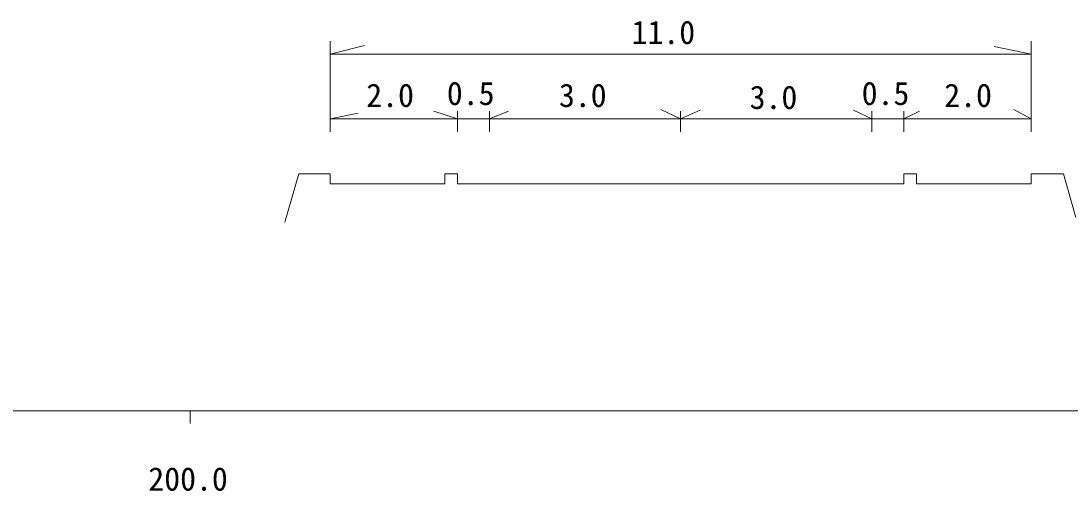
# Model space of a CAD drawing. Units: millimetres, scale not verified. Extents: x 40000 to 680000, y 20000 to 380000.
# Drawn here: x 254735 to 337036, y 198715 to 235584 of the extents above; entities that cross this region are included whole.
import ezdxf
from ezdxf.enums import TextEntityAlignment as Align

# ---------------------------------------------------------------- set-up
doc = ezdxf.new("R2010")
doc.units = ezdxf.units.MM
doc.header["$LTSCALE"] = 1000
doc.layers.add('M-BGD', color=7, linetype='Continuous', lineweight=25)
doc.layers.add('M-TTL-BAND', color=7, linetype='Continuous', lineweight=13)
doc.styles.add('ＭＳ ゴシック', font='')
doc.styles.get('ＭＳ ゴシック').set_extended_font_data('MS Gothic')

msp = doc.modelspace()

# ---------------------------------------------------------------- linework, layer by layer
at = {"layer": 'M-BGD', "lineweight": 13}
for p, q in [((278990, 233992), (278990, 226902)), ((333990, 233992), (333990, 226902)), ((278990, 232992), (281689, 233667)), ((278990, 232992), (333990, 232992)), ((333990, 232992), (331084, 233590)), ((278990, 227902), (281188, 228346)), ((287126, 228500), (288990, 227902)), ((288990, 228519), (288990, 226902)), ((291490, 228519), (291490, 226902)), ((291490, 227902), (292987, 228500)), ((304941, 228654), (306490, 227902)), ((306490, 227902), (308025, 228577)), ((306490, 228519), (306490, 226902)), ((320056, 228577), (321490, 227902)), ((321490, 228519), (321490, 226902)), ((323990, 228519), (323990, 226902)), ((323990, 227902), (325223, 228500)), ((332627, 228654), (333990, 227902)), ((278990, 227902), (333990, 227902)), ((276522, 223584), (275442, 219805)), ((276522, 223584), (278990, 223584)), ((278990, 222812), (278990, 223584)), ((287990, 223584), (288990, 223584)), ((287990, 222812), (287990, 223584)), ((288990, 222812), (288990, 223584)), ((323990, 223584), (324990, 223584)), ((323990, 222812), (323990, 223584)), ((324990, 222812), (324990, 223584)), ((333990, 222812), (333990, 223584)), ((333990, 223584), (336521, 223584)), ((336521, 223584), (337485, 220171)), ((278990, 222812), (287990, 222812)), ((288990, 222812), (323990, 222812)), ((324990, 222812), (333990, 222812))]:
    msp.add_line(p, q, dxfattribs=at)
at = {"layer": 'M-TTL-BAND'}
for p, q in [((40000, 205000), (579000, 205000)), ((268000, 205000), (268000, 204000))]:
    msp.add_line(p, q, dxfattribs=at)

# ---------------------------------------------------------------- texts
at = {"layer": 'M-BGD', "style": 'ＭＳ ゴシック'}
for s, p in [('11.0', (305133, 233224)), ('2.0', (283694, 228288)), ('0.5', (290018, 228442)), ('3.0', (298810, 228288)), ('3.0', (313771, 228134)), ('0.5', (322562, 228442)), ('2.0', (329041, 228288))]:
    msp.add_text(s, height=1833, dxfattribs=at).set_placement(p, align=Align.BOTTOM_CENTER)
at = {"layer": 'M-TTL-BAND', "style": 'ＭＳ ゴシック'}
msp.add_text('200.0', height=1833, dxfattribs=at).set_placement((267844, 198195), align=Align.BOTTOM_CENTER)

doc.saveas('drawing.dxf')
